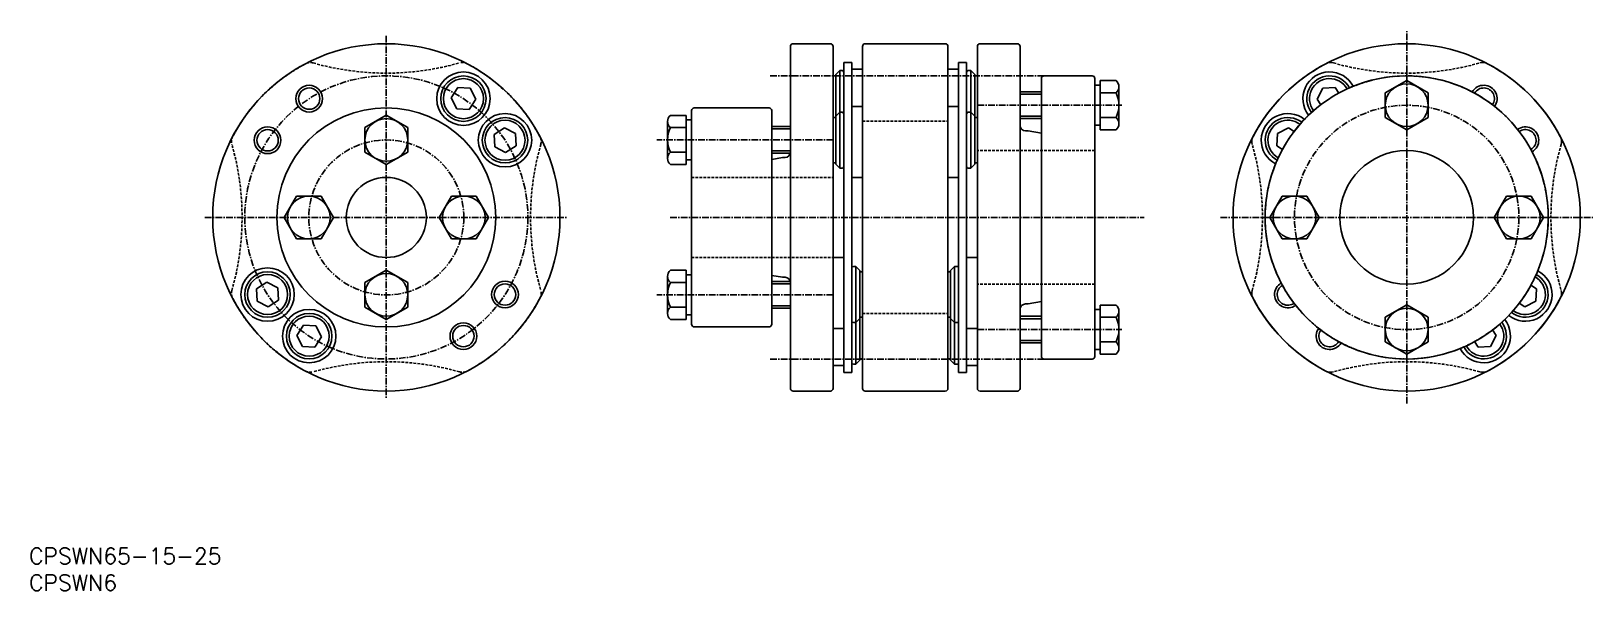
# Model space of a CAD drawing. Extents: x 45 to 337, y 37 to 142.
import ezdxf
from ezdxf.enums import TextEntityAlignment as Align

# ---------------------------------------------------------------- set-up
doc = ezdxf.new("R2010")
doc.units = 0
doc.linetypes.add('CENTER', pattern=[2, 1.25, -0.25, 0.25, -0.25])
doc.linetypes.add('DASHED', pattern=[0.75, 0.5, -0.25])
doc.layers.get('0').update_dxf_attribs({"linetype": 'CONTINUOUS'})
doc.layers.add('CENTER', color=1, linetype='CENTER')
doc.styles.get("Standard").update_dxf_attribs({"font": 'txt.shx', "bigfont": 'extfont.shx'})

# ---------------------------------------------------------------- blocks, each defined once
blk = doc.blocks.new('FB55')
at = {"color": 0}
for p, q in [((0, 2.309402), (-2.000001, 1.154701)), ((-2.000001, 1.154701), (-2.000001, -1.154701)), ((2.000001, 1.154701), (0, 2.309402)), ((2.000001, -1.154701), (2.000001, 1.154701)), ((-2.000001, -1.154701), (0, -2.309402)), ((0, -2.309402), (2.000001, -1.154701))]:
    blk.add_line(p, q, dxfattribs=at)
for radius in [4.25, 3.75]:
    blk.add_circle((0, 0), radius, dxfattribs=at)
blk = doc.blocks.new('FB15')
at = {"color": 0}
for p, q in [((0, 4.618804), (-4.000002, 2.309402)), ((4.000002, 2.309402), (0, 4.618804)), ((-4.000002, 2.309402), (-4.000002, -2.309402)), ((4.000002, -2.309402), (4.000002, 2.309402)), ((-4.000002, -2.309402), (0, -4.618804)), ((0, -4.618804), (4.000002, -2.309402))]:
    blk.add_line(p, q, dxfattribs=at)
blk.add_circle((0, 0), 4, dxfattribs=at)
blk = doc.blocks.new('B015')
at = {"color": 0}
for p, q in [((-3.5, 3.455), (-3.5, -3.455)), ((-2.969007, 4.6), (0, 4.6)), ((0, 4.6), (0, -4.6)), ((0, 2.31), (-2.969007, 2.31)), ((0, -2.31), (-2.969007, -2.31)), ((0, -4.6), (-2.969007, -4.6))]:
    blk.add_line(p, q, dxfattribs=at)
for centre, radius, start, end in [((-2, 3.455), 1.5, 130.241055, 229.758945), ((1.790141, 0), 5.290141, 154.108946, 205.891054), ((-2, -3.455), 1.5, 130.241055, 229.758945)]:
    blk.add_arc(centre, radius, start, end, dxfattribs=at)

msp = doc.modelspace()

# ---------------------------------------------------------------- linework, layer by layer
at = {"color": 7, "linetype": 'CONTINUOUS'}
for p, q in [((187.28, 139.17), (187.28, 107.17)), ((187.78, 139.67), (194.78, 139.67)), ((195.28, 139.17), (195.28, 107.17)), ((200.78, 139.17), (200.78, 107.17)), ((201.28, 139.67), (216.28, 139.67)), ((216.78, 139.17), (216.78, 107.17)), ((222.28, 139.17), (222.28, 107.17)), ((229.78, 139.67), (222.78, 139.67)), ((230.28, 139.17), (230.28, 107.17)), ((196.53, 134.65), (195.78, 133.9)), ((196.53, 134.65), (196.53, 116.36)), ((196.98, 134.65), (196.53, 134.65)), ((197.28, 136.17), (198.78, 136.17)), ((197.28, 136.17), (197.28, 107.17)), ((198.78, 136.17), (198.78, 107.17)), ((198.78, 134.9), (200.78, 134.9)), ((218.78, 134.9), (216.78, 134.9)), ((220.28, 136.17), (218.78, 136.17)), ((218.78, 136.17), (218.78, 107.17)), ((220.28, 136.17), (220.28, 107.17)), ((220.58, 134.65), (221.03, 134.65)), ((221.03, 134.65), (221.03, 116.36)), ((221.03, 134.65), (221.78, 133.9)), ((195.78, 133.65), (195.28, 133.65)), ((195.78, 133.9), (195.78, 117.11)), ((221.78, 133.9), (221.78, 117.11)), ((221.78, 133.65), (222.28, 133.65)), ((234.28, 133.17), (234.28, 107.17)), ((234.78, 133.67), (243.78, 133.67)), ((244.28, 133.17), (244.28, 107.17)), ((245.28, 131.93), (244.28, 131.93)), ((234.28, 130.22), (230.28, 130.22)), ((286.95, 131.34), (285.91, 129.28)), ((285.91, 129.28), (286.58, 128.25)), ((289.26, 131.46), (286.95, 131.34)), ((289.93, 130.42), (289.26, 131.46)), ((168.78, 127.17), (168.78, 107.17)), ((169.28, 127.67), (183.28, 127.67)), ((183.78, 127.17), (183.78, 107.17)), ((195.78, 125.86), (195.28, 125.86)), ((196.53, 126.86), (195.78, 126.11)), ((196.98, 126.86), (196.53, 126.86)), ((198.78, 127.96), (200.78, 127.96)), ((218.78, 127.96), (216.78, 127.96)), ((220.58, 126.86), (221.03, 126.86)), ((221.03, 126.86), (221.78, 126.11)), ((221.78, 125.86), (222.28, 125.86)), ((234.28, 126.12), (230.28, 126.12)), ((167.78, 125.43), (168.78, 125.43)), ((183.78, 123.72), (187.28, 123.72)), ((231.78, 123.37), (231.28, 123.37)), ((231.78, 123.37), (234.28, 122.91)), ((245.28, 124.42), (244.28, 124.42)), ((278.48, 122.86), (278.36, 120.56)), ((280.54, 123.91), (278.48, 122.86)), ((281.57, 123.24), (280.54, 123.91)), ((278.36, 120.56), (279.39, 119.89)), ((167.78, 117.92), (168.78, 117.92)), ((183.78, 119.62), (187.28, 119.62)), ((185.78, 118.38), (183.78, 118.02)), ((185.78, 118.38), (186.28, 118.38)), ((195.78, 117.36), (195.28, 117.36)), ((196.53, 116.36), (195.78, 117.11)), ((221.03, 116.36), (221.78, 117.11)), ((221.78, 117.36), (222.28, 117.36)), ((196.98, 116.36), (196.53, 116.36)), ((198.78, 114.66), (200.78, 114.66)), ((218.78, 114.66), (216.78, 114.66)), ((220.58, 116.36), (221.03, 116.36)), ((168.78, 87.17), (168.78, 107.17)), ((183.78, 87.17), (183.78, 107.17)), ((187.28, 75.17), (187.28, 107.17)), ((195.28, 75.17), (195.28, 107.17)), ((197.28, 78.17), (197.28, 107.17)), ((198.78, 78.17), (198.78, 107.17)), ((200.78, 75.17), (200.78, 107.17)), ((216.78, 75.17), (216.78, 107.17)), ((218.78, 78.17), (218.78, 107.17)), ((220.28, 78.17), (220.28, 107.17)), ((222.28, 75.17), (222.28, 107.17)), ((230.28, 75.17), (230.28, 107.17)), ((234.28, 81.17), (234.28, 107.17)), ((244.28, 81.17), (244.28, 107.17)), ((197.28, 99.69), (195.28, 99.69)), ((220.28, 99.69), (222.28, 99.69)), ((199.08, 97.99), (199.53, 97.99)), ((199.53, 79.7), (199.53, 97.99)), ((199.53, 97.99), (200.28, 97.24)), ((200.28, 80.45), (200.28, 97.24)), ((200.28, 96.99), (200.78, 96.99)), ((217.28, 96.99), (216.78, 96.99)), ((218.03, 97.99), (217.28, 97.24)), ((217.28, 80.45), (217.28, 97.24)), ((218.03, 79.7), (218.03, 97.99)), ((218.48, 97.99), (218.03, 97.99)), ((167.78, 96.43), (168.78, 96.43)), ((185.78, 95.97), (183.78, 96.33)), ((183.78, 94.72), (187.28, 94.72)), ((185.78, 95.97), (186.28, 95.97)), ((326.93, 93.79), (325.9, 94.46)), ((326.81, 91.48), (326.93, 93.79)), ((183.78, 90.62), (187.28, 90.62)), ((231.78, 90.98), (231.28, 90.98)), ((231.78, 90.98), (234.28, 91.44)), ((323.72, 91.11), (324.75, 90.43)), ((324.75, 90.43), (326.81, 91.48)), ((167.78, 88.92), (168.78, 88.92)), ((199.53, 87.49), (200.28, 88.24)), ((200.28, 88.49), (200.78, 88.49)), ((217.28, 88.49), (216.78, 88.49)), ((218.03, 87.49), (217.28, 88.24)), ((234.28, 88.22), (230.28, 88.22)), ((245.28, 89.93), (244.28, 89.93)), ((169.28, 86.67), (183.28, 86.67)), ((197.28, 86.39), (195.28, 86.39)), ((199.08, 87.49), (199.53, 87.49)), ((218.48, 87.49), (218.03, 87.49)), ((220.28, 86.39), (222.28, 86.39)), ((318.34, 83.01), (319.38, 85.07)), ((319.38, 85.07), (318.71, 86.1)), ((234.28, 84.12), (230.28, 84.12)), ((245.28, 82.42), (244.28, 82.42)), ((315.36, 83.92), (316.03, 82.89)), ((316.03, 82.89), (318.34, 83.01)), ((197.28, 79.45), (195.28, 79.45)), ((199.08, 79.7), (199.53, 79.7)), ((199.53, 79.7), (200.28, 80.45)), ((200.28, 80.7), (200.78, 80.7)), ((217.28, 80.7), (216.78, 80.7)), ((218.03, 79.7), (217.28, 80.45)), ((218.48, 79.7), (218.03, 79.7)), ((220.28, 79.45), (222.28, 79.45)), ((234.78, 80.67), (243.78, 80.67)), ((198.78, 78.17), (197.28, 78.17)), ((218.78, 78.17), (220.28, 78.17)), ((187.78, 74.67), (194.78, 74.67)), ((201.28, 74.67), (216.28, 74.67)), ((229.78, 74.67), (222.78, 74.67))]:
    msp.add_line(p, q, dxfattribs=at)
at = {"color": 3, "linetype": 'DASHED'}
for p, q in [((200.78, 125.17), (216.78, 125.17)), ((244.28, 119.67), (222.28, 119.67)), ((168.78, 114.67), (195.28, 114.67)), ((168.78, 99.67), (195.28, 99.67)), ((244.28, 94.67), (222.28, 94.67)), ((200.78, 89.17), (216.78, 89.17))]:
    msp.add_line(p, q, dxfattribs=at)
at = {"color": 7, "linetype": 'CONTINUOUS'}
for points in [[(234.28, 130.67), (230.28, 130.67)], [(183.78, 124.17), (187.28, 124.17)], [(230.28, 125.67), (234.28, 125.67)], [(187.28, 119.17), (183.78, 119.17)], [(187.28, 95.17), (183.78, 95.17)], [(183.78, 90.17), (187.28, 90.17)], [(230.28, 88.67), (234.28, 88.67)], [(234.28, 83.67), (230.28, 83.67)]]:
    msp.add_lwpolyline(points, dxfattribs=at)
for centre, radius in [((111.64, 107.17), 32.5), ((302.65, 107.17), 32.5), ((97.2, 129.4), 2.5), ((126.07, 129.4), 5), ((302.65, 107.17), 26.5), ((97.2, 129.4), 2), ((111.64, 107.17), 20.5), ((133.86, 121.61), 5), ((89.41, 121.61), 2.5), ((89.41, 121.61), 2), ((302.65, 107.17), 12.5), ((111.64, 107.17), 7.5), ((89.41, 92.74), 5), ((133.86, 92.74), 2.5), ((133.86, 92.74), 2), ((97.2, 84.95), 5), ((126.07, 84.95), 2.5), ((126.07, 84.95), 2)]:
    msp.add_circle(centre, radius, dxfattribs=at)
for centre, radius, start, end in [((187.78, 139.17), 0.5, 90, 180), ((194.78, 139.17), 0.5, 0, 90), ((201.28, 139.17), 0.5, 90, 180), ((216.28, 139.17), 0.5, 0, 90), ((222.78, 139.17), 0.5, 90, 180), ((229.78, 139.17), 0.5, 0, 90), ((196.98, 134.35), 0.3, 0, 90), ((220.58, 134.35), 0.3, 90, 180), ((302.65, 107.17), 32.5, 117.7902, 152.2098), ((288.43, 134.16), 2, 74.1294, 117.7902), ((316.87, 134.16), 2, 62.2098, 105.8706), ((302.65, 107.17), 32.5, 27.7902, 62.2098), ((234.78, 133.17), 0.5, 90, 180), ((243.78, 133.17), 0.5, 360, 90), ((288.21, 129.4), 5, 27.5867, 218.4133), ((288.21, 129.4), 4.25, 28.4006, 217.5994), ((288.21, 129.4), 3.75, 28.9427, 217.0573), ((317.08, 129.4), 2.5, 324.2964, 149.7036), ((317.08, 129.4), 2, 324.8374, 149.1626), ((169.28, 127.17), 0.5, 90, 180), ((183.28, 127.17), 0.5, 0, 90), ((196.98, 126.56), 0.3, 0, 90), ((220.58, 126.56), 0.3, 90, 180), ((280.42, 121.61), 5, 51.5867, 242.4133), ((280.42, 121.61), 4.25, 52.4006, 241.5994), ((231.28, 124.37), 1, 180, 270), ((280.42, 121.61), 3.75, 52.9427, 241.0573), ((324.87, 121.61), 2.5, 300.2964, 125.7036), ((324.87, 121.61), 2, 300.8374, 125.1626), ((275.66, 121.39), 2, 152.2098, 195.8706), ((329.63, 121.39), 2, 344.1294, 27.7902), ((186.28, 119.38), 1, 270, 0), ((196.98, 116.66), 0.3, 270, 0), ((220.58, 116.66), 0.3, 180, 270), ((199.08, 97.69), 0.3, 90, 180), ((218.48, 97.69), 0.3, 0, 90), ((324.87, 92.74), 5, 231.5867, 62.4133), ((324.87, 92.74), 4.25, 232.4006, 61.5994), ((186.28, 94.97), 1, 0, 90), ((280.42, 92.74), 2.5, 120.2964, 305.7036), ((280.42, 92.74), 2, 120.8374, 305.1626), ((324.87, 92.74), 3.75, 232.9427, 61.0573), ((231.28, 89.98), 1, 90, 180), ((275.66, 92.95), 2, 164.1294, 207.7902), ((302.65, 107.17), 32.5, 207.7902, 242.2098), ((302.65, 107.17), 32.5, 297.7902, 332.2098), ((329.63, 92.95), 2, 332.2098, 15.8706), ((199.08, 87.79), 0.3, 180, 270), ((218.48, 87.79), 0.3, 270, 0), ((317.08, 84.95), 5, 207.5867, 38.4133), ((169.28, 87.17), 0.5, 180, 270), ((183.28, 87.17), 0.5, 270, 0), ((288.21, 84.95), 2.5, 144.2964, 329.7036), ((288.21, 84.95), 2, 144.8374, 329.1626), ((317.08, 84.95), 4.25, 208.4006, 37.5994), ((317.08, 84.95), 3.75, 208.9427, 37.0573), ((199.08, 80), 0.3, 180, 270), ((218.48, 80), 0.3, 270, 0), ((234.78, 81.17), 0.5, 180, 270), ((243.78, 81.17), 0.5, 270, 0), ((288.43, 80.19), 2, 242.2098, 285.8706), ((316.87, 80.19), 2, 254.1294, 297.7902), ((187.78, 75.17), 0.5, 180, 270), ((194.78, 75.17), 0.5, 270, 0), ((201.28, 75.17), 0.5, 180, 270), ((216.28, 75.17), 0.5, 270, 0), ((222.78, 75.17), 0.5, 180, 270), ((229.78, 75.17), 0.5, 270, 0)]:
    msp.add_arc(centre, radius, start, end, dxfattribs=at)
at = {"color": 3, "linetype": 'DASHED'}
for centre, radius, start, end in [((111.64, 107.17), 32.5, 117.7902, 152.2098), ((97.42, 134.16), 2, 74.1294, 117.7902), ((111.64, 184.17), 50, 254.1294, 285.8706), ((125.86, 134.16), 2, 62.2098, 105.8706), ((111.64, 107.17), 32.5, 27.7902, 62.2098), ((302.65, 184.17), 50, 254.1294, 285.8706), ((84.65, 121.39), 2, 152.2098, 195.8706), ((34.64, 107.17), 50, 344.1294, 15.8706), ((188.64, 107.17), 50, 164.1294, 195.8706), ((138.62, 121.39), 2, 344.1294, 27.7902), ((225.65, 107.17), 50, 344.1294, 15.8706), ((379.65, 107.17), 50, 164.1294, 195.8706), ((84.65, 92.95), 2, 164.1294, 207.7902), ((111.64, 107.17), 32.5, 207.7902, 242.2098), ((111.64, 107.17), 32.5, 297.7902, 332.2098), ((138.62, 92.95), 2, 332.2098, 15.8706), ((111.64, 30.17), 50, 74.1294, 105.8706), ((302.65, 30.17), 50, 74.1294, 105.8706), ((97.42, 80.19), 2, 242.2098, 285.8706), ((125.86, 80.19), 2, 254.1294, 297.7902)]:
    msp.add_arc(centre, radius, start, end, dxfattribs=at)
at = {"layer": 'CENTER', "color": 1, "linetype": 'CENTER'}
for p, q in [((111.64, 141.17), (111.64, 73.17)), ((302.65, 72.33), (302.65, 142.02)), ((183.52, 133.67), (234.87, 133.67)), ((222.28, 128.17), (249.31, 128.17)), ((195.28, 121.67), (162.25, 121.67)), ((77.64, 107.17), (145.64, 107.17)), ((164.78, 107.17), (253.51, 107.17)), ((267.8, 107.17), (337.49, 107.17)), ((195.28, 92.67), (162.25, 92.67)), ((222.28, 86.17), (249.31, 86.17)), ((183.52, 80.67), (234.87, 80.67))]:
    msp.add_line(p, q, dxfattribs=at)
for centre, radius in [((111.64, 107.17), 26.5), ((302.65, 107.17), 21), ((111.64, 107.17), 14.5)]:
    msp.add_circle(centre, radius, dxfattribs=at)
msp.add_arc((302.65, 107.17), 26.5, 131.1147, 114.8853, dxfattribs=at)

# ---------------------------------------------------------------- block references
at = {"color": 7, "linetype": 'CONTINUOUS'}
for name, p, rotation in [('FB55', (126.07, 129.4), 327.0000000000003), ('B015', (245.28, 128.17), 180), ('FB55', (133.86, 121.61), 302.9999999999873), ('FB55', (89.41, 92.74), 122.9999999999872), ('FB55', (97.2, 84.95), 147.0000000000003)]:
    msp.add_blockref(name, p, dxfattribs=dict(at, rotation=rotation))
at = {"color": 7, "linetype": 'CONTINUOUS', "xscale": -1}
for name, p in [('FB15', (302.65, 128.17)), ('FB15', (111.64, 121.67)), ('B015', (245.28, 86.17))]:
    msp.add_blockref(name, p, dxfattribs=at)
for name, p, rotation in [('B015', (167.78, 121.67), 180), ('FB15', (97.14, 107.17), 90), ('FB15', (126.14, 107.17), 270), ('FB15', (281.65, 107.17), 90), ('FB15', (323.65, 107.17), 270), ('FB15', (111.64, 92.67), 180), ('FB15', (302.65, 86.17), 180)]:
    msp.add_blockref(name, p, dxfattribs=dict(at, rotation=rotation))
at = {"color": 7, "linetype": 'CONTINUOUS'}
msp.add_blockref('B015', (167.78, 92.67), dxfattribs=at)

# ---------------------------------------------------------------- texts
for s, p in [('CPSWN65-15-25', (44.78, 43.8)), ('CPSWN6', (44.78, 38.8))]:
    msp.add_text(s, height=3, dxfattribs=at).set_placement(p, align=Align.MIDDLE_LEFT)

doc.saveas('drawing.dxf')
